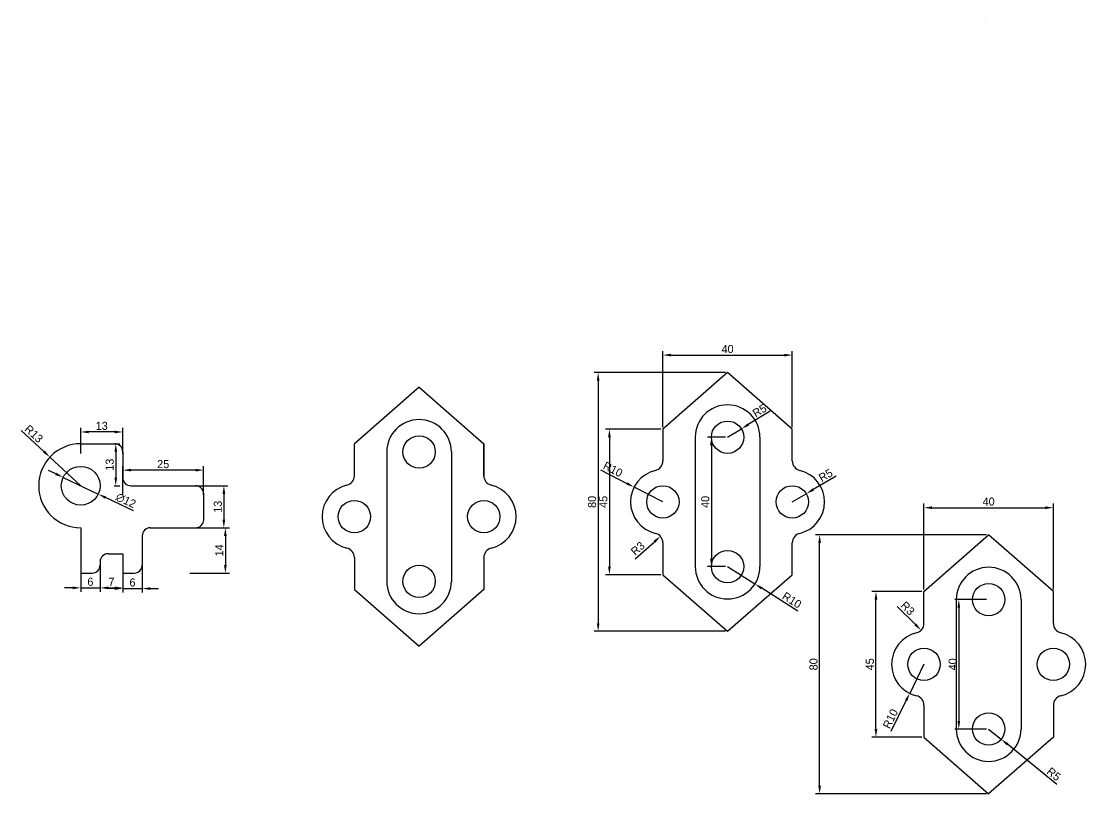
# Model space of a CAD drawing. Header units: millimetres. Extents: x -11614 to -3042, y 13178 to 15416.
# Drawn here: x -8017.4 to -7688.4, y 14295 to 14533.8 of the extents above; entities that cross this region are included whole.
import ezdxf

# ---------------------------------------------------------------- set-up
doc = ezdxf.new("R2010")
doc.units = ezdxf.units.MM
doc.header["$LTSCALE"] = 0.5
doc.header["$PDMODE"] = 34
doc.dimstyles.new('ISO-25', dxfattribs={"dimtxt": 2.5, "dimasz": 2.5, "dimexe": 1.25, "dimexo": 0.625, "dimtad": 1, "dimtxsty": 'Standard', "dimcen": 2.5, "dimadec": 0, "dimazin": 0, "dimtfac": 1, "dimtmove": 0, "dimatfit": 3, "dimfxl": 1, "dimarcsym": 0})

# ---------------------------------------------------------------- blocks, each defined once
blk = doc.blocks.new('*D1')
at = {"color": 0, "lineweight": -2, "transparency": 16777216}
for p, q in [((-7999.01, 14400.14), (-7999.01, 14408.07)), ((-7986.01, 14400.14), (-7986.01, 14408.07)), ((-7988.51, 14406.82), (-7996.51, 14406.82))]:
    blk.add_line(p, q, dxfattribs=at)
at = {"color": 0, "transparency": 16777216}
for points in [[(-7996.51, 14407.24), (-7996.51, 14406.41), (-7999.01, 14406.82)], [(-7988.51, 14407.24), (-7988.51, 14406.41), (-7986.01, 14406.82)]]:
    blk.add_solid(points, dxfattribs=at)
at = {"layer": 'Defpoints', "color": 0, "transparency": 16777216}
for p in [(-7999.01, 14406.82), (-7999.01, 14399.51), (-7986.01, 14399.51)]:
    blk.add_point(p, dxfattribs=at)
at = {"color": 0, "transparency": 16777216, "insert": (-7992.51, 14408.7), "char_height": 2.5, "attachment_point": 5}
blk.add_mtext('13', dxfattribs=at)
blk = doc.blocks.new('*D2')
at = {"color": 0, "lineweight": -2, "transparency": 16777216}
for p, q in [((-7988.63, 14403.2), (-7986.93, 14403.2)), ((-7988.18, 14400.7), (-7988.18, 14392.7)), ((-7988.63, 14390.2), (-7986.93, 14390.2))]:
    blk.add_line(p, q, dxfattribs=at)
at = {"color": 0, "transparency": 16777216}
for points in [[(-7988.59, 14400.7), (-7987.76, 14400.7), (-7988.18, 14403.2)], [(-7988.59, 14392.7), (-7987.76, 14392.7), (-7988.18, 14390.2)]]:
    blk.add_solid(points, dxfattribs=at)
at = {"layer": 'Defpoints', "color": 0, "transparency": 16777216}
for p in [(-7989.26, 14403.2), (-7989.26, 14390.2), (-7988.18, 14390.2)]:
    blk.add_point(p, dxfattribs=at)
at = {"color": 0, "transparency": 16777216, "insert": (-7990.05, 14396.7), "char_height": 2.5, "attachment_point": 5, "rotation": 90}
blk.add_mtext('13', dxfattribs=at)
blk = doc.blocks.new('*D3')
at = {"color": 0, "lineweight": -2, "transparency": 16777216}
for p, q in [((-7986.01, 14387.41), (-7986.01, 14396.27)), ((-7963.51, 14395.02), (-7983.51, 14395.02)), ((-7961.01, 14387.41), (-7961.01, 14396.27))]:
    blk.add_line(p, q, dxfattribs=at)
at = {"color": 0, "transparency": 16777216}
for points in [[(-7983.51, 14395.44), (-7983.51, 14394.61), (-7986.01, 14395.02)], [(-7963.51, 14395.44), (-7963.51, 14394.61), (-7961.01, 14395.02)]]:
    blk.add_solid(points, dxfattribs=at)
at = {"layer": 'Defpoints', "color": 0, "transparency": 16777216}
for p in [(-7986.01, 14395.02), (-7986.01, 14386.78), (-7961.01, 14386.78)]:
    blk.add_point(p, dxfattribs=at)
at = {"color": 0, "transparency": 16777216, "insert": (-7973.51, 14396.9), "char_height": 2.5, "attachment_point": 5}
blk.add_mtext('25', dxfattribs=at)
blk = doc.blocks.new('*D4')
at = {"color": 0, "lineweight": -2, "transparency": 16777216}
for p, q in [((-7965.28, 14390.2), (-7953.51, 14390.2)), ((-7954.76, 14387.7), (-7954.76, 14379.7)), ((-7965.28, 14377.2), (-7953.51, 14377.2))]:
    blk.add_line(p, q, dxfattribs=at)
at = {"color": 0, "transparency": 16777216}
for points in [[(-7955.18, 14387.7), (-7954.34, 14387.7), (-7954.76, 14390.2)], [(-7955.18, 14379.7), (-7954.34, 14379.7), (-7954.76, 14377.2)]]:
    blk.add_solid(points, dxfattribs=at)
at = {"layer": 'Defpoints', "color": 0, "transparency": 16777216}
for p in [(-7965.9, 14390.2), (-7965.9, 14377.2), (-7954.76, 14377.2)]:
    blk.add_point(p, dxfattribs=at)
at = {"color": 0, "transparency": 16777216, "insert": (-7956.63, 14383.7), "char_height": 2.5, "attachment_point": 5, "rotation": 90}
blk.add_mtext('13', dxfattribs=at)
blk = doc.blocks.new('*D5')
at = {"color": 0, "lineweight": -2, "transparency": 16777216}
for p, q in [((-7965.28, 14377.2), (-7953.05, 14377.2)), ((-7954.3, 14374.7), (-7954.3, 14365.7)), ((-7965.28, 14363.2), (-7953.05, 14363.2))]:
    blk.add_line(p, q, dxfattribs=at)
at = {"color": 0, "transparency": 16777216}
for points in [[(-7954.72, 14374.7), (-7953.89, 14374.7), (-7954.3, 14377.2)], [(-7954.72, 14365.7), (-7953.89, 14365.7), (-7954.3, 14363.2)]]:
    blk.add_solid(points, dxfattribs=at)
at = {"layer": 'Defpoints', "color": 0, "transparency": 16777216}
for p in [(-7965.9, 14377.2), (-7965.9, 14363.2), (-7954.3, 14363.2)]:
    blk.add_point(p, dxfattribs=at)
at = {"color": 0, "transparency": 16777216, "insert": (-7956.18, 14370.2), "char_height": 2.5, "attachment_point": 5, "rotation": 90}
blk.add_mtext('14', dxfattribs=at)
blk = doc.blocks.new('*D6')
at = {"color": 0, "lineweight": -2, "transparency": 16777216}
for p, q in [((-7986.01, 14365.57), (-7986.01, 14357.17)), ((-7980.01, 14365.57), (-7980.01, 14357.17)), ((-7988.51, 14358.42), (-7991.01, 14358.42)), ((-7986.01, 14358.42), (-7980.01, 14358.42)), ((-7977.51, 14358.42), (-7975.01, 14358.42))]:
    blk.add_line(p, q, dxfattribs=at)
at = {"color": 0, "transparency": 16777216}
for points in [[(-7988.51, 14358.83), (-7988.51, 14358), (-7986.01, 14358.42)], [(-7977.51, 14358.83), (-7977.51, 14358), (-7980.01, 14358.42)]]:
    blk.add_solid(points, dxfattribs=at)
at = {"layer": 'Defpoints', "color": 0, "transparency": 16777216}
for p in [(-7986.01, 14366.2), (-7980.01, 14366.2), (-7980.01, 14358.42)]:
    blk.add_point(p, dxfattribs=at)
at = {"color": 0, "transparency": 16777216, "insert": (-7983.01, 14360.29), "char_height": 2.5, "attachment_point": 5}
blk.add_mtext('6', dxfattribs=at)
blk = doc.blocks.new('*D7')
at = {"color": 0, "lineweight": -2, "transparency": 16777216}
for p, q in [((-7993.01, 14366.07), (-7993.01, 14357.39)), ((-7986.01, 14366.07), (-7986.01, 14357.39)), ((-7990.51, 14358.64), (-7988.51, 14358.64))]:
    blk.add_line(p, q, dxfattribs=at)
at = {"color": 0, "transparency": 16777216}
for points in [[(-7990.51, 14359.06), (-7990.51, 14358.22), (-7993.01, 14358.64)], [(-7988.51, 14359.06), (-7988.51, 14358.22), (-7986.01, 14358.64)]]:
    blk.add_solid(points, dxfattribs=at)
at = {"layer": 'Defpoints', "color": 0, "transparency": 16777216}
for p in [(-7993.01, 14366.7), (-7986.01, 14366.7), (-7986.01, 14358.64)]:
    blk.add_point(p, dxfattribs=at)
at = {"color": 0, "transparency": 16777216, "insert": (-7989.51, 14360.51), "char_height": 2.5, "attachment_point": 5}
blk.add_mtext('7', dxfattribs=at)
blk = doc.blocks.new('*D8')
at = {"color": 0, "lineweight": -2, "transparency": 16777216}
for p, q in [((-7999.01, 14365.97), (-7999.01, 14357.39)), ((-7993.01, 14365.57), (-7993.01, 14357.39)), ((-8001.51, 14358.64), (-8004.01, 14358.64)), ((-7999.01, 14358.64), (-7993.01, 14358.64)), ((-7990.51, 14358.64), (-7988.01, 14358.64))]:
    blk.add_line(p, q, dxfattribs=at)
at = {"color": 0, "transparency": 16777216}
for points in [[(-8001.51, 14359.06), (-8001.51, 14358.22), (-7999.01, 14358.64)], [(-7990.51, 14359.06), (-7990.51, 14358.22), (-7993.01, 14358.64)]]:
    blk.add_solid(points, dxfattribs=at)
at = {"layer": 'Defpoints', "color": 0, "transparency": 16777216}
for p in [(-7999.01, 14366.6), (-7993.01, 14366.2), (-7993.01, 14358.64)]:
    blk.add_point(p, dxfattribs=at)
at = {"color": 0, "transparency": 16777216, "insert": (-7996.01, 14360.51), "char_height": 2.5, "attachment_point": 5}
blk.add_mtext('6', dxfattribs=at)
blk = doc.blocks.new('*D9')
at = {"color": 0, "lineweight": -2, "transparency": 16777216}
for p, q in [((-8006.68, 14393.85), (-8008.94, 14394.93)), ((-8004.42, 14392.78), (-7993.59, 14387.62)), ((-7982.68, 14382.42), (-7991.33, 14386.54))]:
    blk.add_line(p, q, dxfattribs=at)
at = {"color": 0, "transparency": 16777216}
for points in [[(-8006.5, 14394.23), (-8006.86, 14393.48), (-8004.42, 14392.78)], [(-7991.15, 14386.92), (-7991.51, 14386.17), (-7993.59, 14387.62)]]:
    blk.add_solid(points, dxfattribs=at)
at = {"layer": 'Defpoints', "color": 0, "transparency": 16777216}
for p in [(-8004.42, 14392.78), (-7993.59, 14387.62)]:
    blk.add_point(p, dxfattribs=at)
at = {"color": 0, "transparency": 16777216, "insert": (-7985.07, 14385.64), "char_height": 2.5, "attachment_point": 5, "rotation": 334.5267}
blk.add_mtext('∅12', dxfattribs=at)
blk = doc.blocks.new('*D10')
at = {"color": 0, "lineweight": -2, "transparency": 16777216}
for p, q in [((-8017.38, 14407.27), (-8010.36, 14400.75)), ((-7999.01, 14390.2), (-8008.53, 14399.05))]:
    blk.add_line(p, q, dxfattribs=at)
at = {"color": 0, "transparency": 16777216}
blk.add_solid([(-8010.08, 14401.05), (-8010.64, 14400.44), (-8008.53, 14399.05)], dxfattribs=at)
at = {"layer": 'Defpoints', "color": 0, "transparency": 16777216}
for p in [(-8008.53, 14399.05), (-7999.01, 14390.2)]:
    blk.add_point(p, dxfattribs=at)
at = {"color": 0, "transparency": 16777216, "insert": (-8013.51, 14406.24), "char_height": 2.5, "attachment_point": 5, "rotation": 317.095}
blk.add_mtext('R13', dxfattribs=at)
blk = doc.blocks.new('*D11')
at = {"color": 0, "lineweight": -2, "transparency": 16777216}
for p, q in [((-7785.9, 14413.21), (-7792.66, 14409.1)), ((-7799.07, 14405.21), (-7794.8, 14407.8))]:
    blk.add_line(p, q, dxfattribs=at)
at = {"color": 0, "transparency": 16777216}
blk.add_solid([(-7792.88, 14409.46), (-7792.45, 14408.75), (-7794.8, 14407.8)], dxfattribs=at)
at = {"layer": 'Defpoints', "color": 0, "transparency": 16777216}
for p in [(-7794.8, 14407.8, 2), (-7799.07, 14405.21, 2)]:
    blk.add_point(p, dxfattribs=at)
at = {"color": 0, "transparency": 16777216, "insert": (-7789.18, 14413.41), "char_height": 2.5, "attachment_point": 5, "rotation": 31.2708}
blk.add_mtext('R5', dxfattribs=at)
blk = doc.blocks.new('*D12')
at = {"color": 0, "lineweight": -2, "transparency": 16777216}
for p, q in [((-7799.07, 14365.21), (-7790.63, 14359.85)), ((-7777.4, 14351.45), (-7788.52, 14358.51))]:
    blk.add_line(p, q, dxfattribs=at)
at = {"color": 0, "transparency": 16777216}
blk.add_solid([(-7788.3, 14358.86), (-7788.74, 14358.16), (-7790.63, 14359.85)], dxfattribs=at)
at = {"layer": 'Defpoints', "color": 0, "transparency": 16777216}
for p in [(-7799.07, 14365.21, 2), (-7790.63, 14359.85, 2)]:
    blk.add_point(p, dxfattribs=at)
at = {"color": 0, "transparency": 16777216, "insert": (-7779.21, 14354.82), "char_height": 2.5, "attachment_point": 5, "rotation": 327.5836}
blk.add_mtext('R10', dxfattribs=at)
blk = doc.blocks.new('*D13')
at = {"color": 0, "lineweight": -2, "transparency": 16777216}
for p, q in [((-7765.46, 14393.19), (-7772.6, 14389)), ((-7779.07, 14385.21), (-7774.76, 14387.74))]:
    blk.add_line(p, q, dxfattribs=at)
at = {"color": 0, "transparency": 16777216}
blk.add_solid([(-7772.81, 14389.36), (-7772.39, 14388.64), (-7774.76, 14387.74)], dxfattribs=at)
at = {"layer": 'Defpoints', "color": 0, "transparency": 16777216}
for p in [(-7774.76, 14387.74, 2), (-7779.07, 14385.21, 2)]:
    blk.add_point(p, dxfattribs=at)
at = {"color": 0, "transparency": 16777216, "insert": (-7768.75, 14393.44), "char_height": 2.5, "attachment_point": 5, "rotation": 30.3887}
blk.add_mtext('R5', dxfattribs=at)
blk = doc.blocks.new('*D14')
at = {"color": 0, "lineweight": -2, "transparency": 16777216}
for p, q in [((-7838.34, 14395.12), (-7830.19, 14390.92)), ((-7819.07, 14385.21), (-7827.97, 14389.78))]:
    blk.add_line(p, q, dxfattribs=at)
at = {"color": 0, "transparency": 16777216}
blk.add_solid([(-7830, 14391.3), (-7830.38, 14390.55), (-7827.97, 14389.78)], dxfattribs=at)
at = {"layer": 'Defpoints', "color": 0, "transparency": 16777216}
for p in [(-7827.97, 14389.78, 2), (-7819.07, 14385.21, 2)]:
    blk.add_point(p, dxfattribs=at)
at = {"color": 0, "transparency": 16777216, "insert": (-7834.52, 14395.26), "char_height": 2.5, "attachment_point": 5, "rotation": 332.791}
blk.add_mtext('R10', dxfattribs=at)
blk = doc.blocks.new('*D15')
at = {"color": 0, "lineweight": -2, "transparency": 16777216}
blk.add_line((-7827.59, 14367.6), (-7821.7, 14372.89), dxfattribs=at)
at = {"color": 0, "transparency": 16777216}
blk.add_solid([(-7821.98, 14373.2), (-7821.42, 14372.58), (-7819.84, 14374.57)], dxfattribs=at)
at = {"layer": 'Defpoints', "color": 0, "transparency": 16777216}
for p in [(-7819.84, 14374.57, 2), (-7822.07, 14372.56, 2)]:
    blk.add_point(p, dxfattribs=at)
at = {"color": 0, "transparency": 16777216, "insert": (-7826.83, 14370.81), "char_height": 2.5, "attachment_point": 5, "rotation": 41.9628}
blk.add_mtext('R3', dxfattribs=at)
blk = doc.blocks.new('*D16')
at = {"color": 0, "lineweight": -2, "transparency": 16777216}
for p, q in [((-7799.7, 14405.21), (-7805.32, 14405.21)), ((-7804.07, 14402.71), (-7804.07, 14367.71)), ((-7799.7, 14365.21), (-7805.32, 14365.21))]:
    blk.add_line(p, q, dxfattribs=at)
at = {"color": 0, "transparency": 16777216}
for points in [[(-7804.49, 14402.71), (-7803.66, 14402.71), (-7804.07, 14405.21)], [(-7804.49, 14367.71), (-7803.66, 14367.71), (-7804.07, 14365.21)]]:
    blk.add_solid(points, dxfattribs=at)
at = {"layer": 'Defpoints', "color": 0, "transparency": 16777216}
for p in [(-7799.07, 14405.21, 2), (-7804.07, 14365.21), (-7799.07, 14365.21, 2)]:
    blk.add_point(p, dxfattribs=at)
at = {"color": 0, "transparency": 16777216, "insert": (-7805.95, 14385.21), "char_height": 2.5, "attachment_point": 5, "rotation": 90}
blk.add_mtext('40', dxfattribs=at)
blk = doc.blocks.new('*D17')
at = {"color": 0, "lineweight": -2, "transparency": 16777216}
for p, q in [((-7799.7, 14425.21), (-7840.32, 14425.21)), ((-7839.07, 14422.71), (-7839.07, 14347.71)), ((-7799.7, 14345.21), (-7840.32, 14345.21))]:
    blk.add_line(p, q, dxfattribs=at)
at = {"color": 0, "transparency": 16777216}
for points in [[(-7839.49, 14422.71), (-7838.66, 14422.71), (-7839.07, 14425.21)], [(-7839.49, 14347.71), (-7838.66, 14347.71), (-7839.07, 14345.21)]]:
    blk.add_solid(points, dxfattribs=at)
at = {"layer": 'Defpoints', "color": 0, "transparency": 16777216}
for p in [(-7799.07, 14425.21, 2), (-7839.07, 14345.21), (-7799.07, 14345.21, 2)]:
    blk.add_point(p, dxfattribs=at)
at = {"color": 0, "transparency": 16777216, "insert": (-7840.95, 14385.21), "char_height": 2.5, "attachment_point": 5, "rotation": 90}
blk.add_mtext('80', dxfattribs=at)
blk = doc.blocks.new('*D18')
at = {"color": 0, "lineweight": -2, "transparency": 16777216}
for p, q in [((-7819.7, 14407.71), (-7836.84, 14407.71)), ((-7835.59, 14405.21), (-7835.59, 14365.21)), ((-7819.7, 14362.71), (-7836.84, 14362.71))]:
    blk.add_line(p, q, dxfattribs=at)
at = {"color": 0, "transparency": 16777216}
for points in [[(-7836.01, 14405.21), (-7835.18, 14405.21), (-7835.59, 14407.71)], [(-7836.01, 14365.21), (-7835.18, 14365.21), (-7835.59, 14362.71)]]:
    blk.add_solid(points, dxfattribs=at)
at = {"layer": 'Defpoints', "color": 0, "transparency": 16777216}
for p in [(-7819.07, 14407.71, 2), (-7835.59, 14362.71), (-7819.07, 14362.71, 2)]:
    blk.add_point(p, dxfattribs=at)
at = {"color": 0, "transparency": 16777216, "insert": (-7837.47, 14385.21), "char_height": 2.5, "attachment_point": 5, "rotation": 90}
blk.add_mtext('45', dxfattribs=at)
blk = doc.blocks.new('*D19')
at = {"color": 0, "lineweight": -2, "transparency": 16777216}
for p, q in [((-7819.07, 14408.33), (-7819.07, 14431.84)), ((-7816.57, 14430.59), (-7781.57, 14430.59)), ((-7779.07, 14408.33), (-7779.07, 14431.84))]:
    blk.add_line(p, q, dxfattribs=at)
at = {"color": 0, "transparency": 16777216}
for points in [[(-7816.57, 14431.01), (-7816.57, 14430.17), (-7819.07, 14430.59)], [(-7781.57, 14431.01), (-7781.57, 14430.17), (-7779.07, 14430.59)]]:
    blk.add_solid(points, dxfattribs=at)
at = {"layer": 'Defpoints', "color": 0, "transparency": 16777216}
for p in [(-7779.07, 14430.59), (-7819.07, 14407.71, 2), (-7779.07, 14407.71, 2)]:
    blk.add_point(p, dxfattribs=at)
at = {"color": 0, "transparency": 16777216, "insert": (-7799.07, 14432.46), "char_height": 2.5, "attachment_point": 5}
blk.add_mtext('40', dxfattribs=at)
blk = doc.blocks.new('*D42')
at = {"color": 0, "lineweight": -2, "transparency": 16777216}
for p, q in [((-7738.37, 14358.13), (-7738.37, 14384.67)), ((-7698.37, 14358.13), (-7698.37, 14384.67)), ((-7735.87, 14383.42), (-7700.87, 14383.42))]:
    blk.add_line(p, q, dxfattribs=at)
at = {"color": 0, "transparency": 16777216}
for points in [[(-7735.87, 14383.84), (-7735.87, 14383), (-7738.37, 14383.42)], [(-7700.87, 14383.84), (-7700.87, 14383), (-7698.37, 14383.42)]]:
    blk.add_solid(points, dxfattribs=at)
at = {"layer": 'Defpoints', "color": 0, "transparency": 16777216}
for p in [(-7698.37, 14383.42), (-7738.37, 14357.5), (-7698.37, 14357.5)]:
    blk.add_point(p, dxfattribs=at)
at = {"color": 0, "transparency": 16777216, "insert": (-7718.37, 14385.3), "char_height": 2.5, "attachment_point": 5}
blk.add_mtext('40', dxfattribs=at)
blk = doc.blocks.new('*D43')
at = {"color": 0, "lineweight": -2, "transparency": 16777216}
for p, q in [((-7719, 14375), (-7771.86, 14375)), ((-7770.61, 14297.5), (-7770.61, 14372.5)), ((-7719, 14295), (-7771.86, 14295))]:
    blk.add_line(p, q, dxfattribs=at)
at = {"color": 0, "transparency": 16777216}
for points in [[(-7771.03, 14372.5), (-7770.2, 14372.5), (-7770.61, 14375)], [(-7771.03, 14297.5), (-7770.2, 14297.5), (-7770.61, 14295)]]:
    blk.add_solid(points, dxfattribs=at)
at = {"layer": 'Defpoints', "color": 0, "transparency": 16777216}
for p in [(-7770.61, 14375), (-7718.37, 14375), (-7718.37, 14295)]:
    blk.add_point(p, dxfattribs=at)
at = {"color": 0, "transparency": 16777216, "insert": (-7772.49, 14335), "char_height": 2.5, "attachment_point": 5, "rotation": 90}
blk.add_mtext('80', dxfattribs=at)
blk = doc.blocks.new('*D44')
at = {"color": 0, "lineweight": -2, "transparency": 16777216}
for p, q in [((-7739, 14357.5), (-7754.45, 14357.5)), ((-7753.2, 14315), (-7753.2, 14355)), ((-7739, 14312.5), (-7754.45, 14312.5))]:
    blk.add_line(p, q, dxfattribs=at)
at = {"color": 0, "transparency": 16777216}
for points in [[(-7753.62, 14355), (-7752.78, 14355), (-7753.2, 14357.5)], [(-7753.62, 14315), (-7752.78, 14315), (-7753.2, 14312.5)]]:
    blk.add_solid(points, dxfattribs=at)
at = {"layer": 'Defpoints', "color": 0, "transparency": 16777216}
for p in [(-7753.2, 14357.5), (-7738.37, 14357.5), (-7738.37, 14312.5)]:
    blk.add_point(p, dxfattribs=at)
at = {"color": 0, "transparency": 16777216, "insert": (-7755.08, 14335), "char_height": 2.5, "attachment_point": 5, "rotation": 90}
blk.add_mtext('45', dxfattribs=at)
blk = doc.blocks.new('*D45')
at = {"color": 0, "lineweight": -2, "transparency": 16777216}
for p, q in [((-7719, 14355), (-7728.85, 14355)), ((-7727.6, 14352.5), (-7727.6, 14317.5)), ((-7719, 14315), (-7728.85, 14315))]:
    blk.add_line(p, q, dxfattribs=at)
at = {"color": 0, "transparency": 16777216}
for points in [[(-7728.02, 14352.5), (-7727.18, 14352.5), (-7727.6, 14355)], [(-7728.02, 14317.5), (-7727.18, 14317.5), (-7727.6, 14315)]]:
    blk.add_solid(points, dxfattribs=at)
at = {"layer": 'Defpoints', "color": 0, "transparency": 16777216}
for p in [(-7718.37, 14355), (-7727.6, 14315), (-7718.37, 14315)]:
    blk.add_point(p, dxfattribs=at)
at = {"color": 0, "transparency": 16777216, "insert": (-7729.48, 14335), "char_height": 2.5, "attachment_point": 5, "rotation": 90}
blk.add_mtext('40', dxfattribs=at)
blk = doc.blocks.new('*D46')
at = {"color": 0, "lineweight": -2, "transparency": 16777216}
blk.add_line((-7746.63, 14352.88), (-7741.02, 14347.3), dxfattribs=at)
at = {"color": 0, "transparency": 16777216}
blk.add_solid([(-7740.72, 14347.6), (-7741.31, 14347), (-7739.25, 14345.54)], dxfattribs=at)
at = {"layer": 'Defpoints', "color": 0, "transparency": 16777216}
for p in [(-7741.37, 14347.65), (-7739.25, 14345.54)]:
    blk.add_point(p, dxfattribs=at)
at = {"color": 0, "transparency": 16777216, "insert": (-7743.39, 14352.3), "char_height": 2.5, "attachment_point": 5, "rotation": 315.1361}
blk.add_mtext('R3', dxfattribs=at)
blk = doc.blocks.new('*D47')
at = {"color": 0, "lineweight": -2, "transparency": 16777216}
for p, q in [((-7738.37, 14335), (-7742.78, 14326.03)), ((-7748.52, 14314.36), (-7743.89, 14323.79))]:
    blk.add_line(p, q, dxfattribs=at)
at = {"color": 0, "transparency": 16777216}
blk.add_solid([(-7744.26, 14323.97), (-7743.51, 14323.6), (-7742.78, 14326.03)], dxfattribs=at)
at = {"layer": 'Defpoints', "color": 0, "transparency": 16777216}
for p in [(-7738.37, 14335), (-7742.78, 14326.03)]:
    blk.add_point(p, dxfattribs=at)
at = {"color": 0, "transparency": 16777216, "insert": (-7748.73, 14318.18), "char_height": 2.5, "attachment_point": 5, "rotation": 63.8152}
blk.add_mtext('R10', dxfattribs=at)
blk = doc.blocks.new('*D48')
at = {"color": 0, "lineweight": -2, "transparency": 16777216}
for p, q in [((-7718.37, 14315), (-7714.49, 14311.85)), ((-7697.31, 14297.88), (-7712.55, 14310.27))]:
    blk.add_line(p, q, dxfattribs=at)
at = {"color": 0, "transparency": 16777216}
blk.add_solid([(-7712.29, 14310.6), (-7712.82, 14309.95), (-7714.49, 14311.85)], dxfattribs=at)
at = {"layer": 'Defpoints', "color": 0, "transparency": 16777216}
for p in [(-7718.37, 14315), (-7714.49, 14311.85)]:
    blk.add_point(p, dxfattribs=at)
at = {"color": 0, "transparency": 16777216, "insert": (-7698.23, 14301.05), "char_height": 2.5, "attachment_point": 5, "rotation": 320.8913}
blk.add_mtext('R5', dxfattribs=at)

msp = doc.modelspace()

# ---------------------------------------------------------------- linework, layer by layer
for p, q in [((-7719.316, 14533.774, 2), (-7719.316, 14533.774, 2)), ((-7799.073, 14425.209, 2), (-7819.073, 14407.709, 2)), ((-7779.073, 14407.709, 2), (-7799.073, 14425.209, 2)), ((-7894.418, 14420.647), (-7914.418, 14403.147)), ((-7894.418, 14420.647), (-7894.418, 14420.647)), ((-7894.418, 14420.647), (-7874.418, 14403.147)), ((-7819.073, 14407.709, 2), (-7819.073, 14397.858, 2)), ((-7779.073, 14397.858, 2), (-7779.073, 14407.709, 2)), ((-7809.073, 14405.209, 2), (-7809.073, 14365.209, 2)), ((-7789.073, 14405.209, 2), (-7789.073, 14365.209, 2)), ((-7999.007, 14403.197), (-7988.507, 14403.197)), ((-7986.007, 14400.697), (-7986.007, 14392.697)), ((-7914.418, 14393.296), (-7914.418, 14403.147)), ((-7914.418, 14393.296), (-7914.418, 14403.147)), ((-7874.418, 14403.147), (-7874.418, 14393.296)), ((-7874.418, 14393.296), (-7874.418, 14403.147)), ((-7904.418, 14400.647), (-7904.418, 14360.647)), ((-7884.418, 14400.647), (-7884.418, 14360.647)), ((-7983.507, 14390.197), (-7963.507, 14390.197)), ((-7961.007, 14379.697), (-7961.007, 14387.697)), ((-7999.007, 14377.197), (-7999.007, 14363.197)), ((-7980.007, 14374.697), (-7980.007, 14365.697)), ((-7977.507, 14377.197), (-7963.507, 14377.197)), ((-7738.372, 14357.503), (-7718.372, 14375.003)), ((-7718.372, 14375.003), (-7718.372, 14375.003)), ((-7698.372, 14357.503), (-7718.372, 14375.003)), ((-7819.073, 14372.56, 2), (-7819.073, 14362.709, 2)), ((-7779.073, 14362.709, 2), (-7779.073, 14372.56, 2)), ((-7990.507, 14369.197), (-7986.007, 14369.197)), ((-7986.007, 14369.197), (-7986.007, 14363.197)), ((-7914.418, 14367.998), (-7914.418, 14358.147)), ((-7874.418, 14367.998), (-7874.418, 14358.147)), ((-7993.007, 14366.697), (-7993.007, 14365.697)), ((-7999.007, 14363.197), (-7995.507, 14363.197)), ((-7986.007, 14363.197), (-7982.507, 14363.197)), ((-7819.073, 14362.709, 2), (-7799.073, 14345.209, 2)), ((-7799.073, 14345.209, 2), (-7779.073, 14362.709, 2)), ((-7914.418, 14358.147), (-7894.418, 14340.647)), ((-7874.418, 14358.147), (-7894.418, 14340.647)), ((-7738.372, 14347.652), (-7738.372, 14357.503)), ((-7728.372, 14355.003), (-7728.372, 14315.003)), ((-7708.372, 14355.003), (-7708.372, 14315.003)), ((-7698.372, 14347.652), (-7698.372, 14357.503)), ((-7799.073, 14345.209, 2), (-7799.073, 14345.209, 2)), ((-7894.418, 14340.647), (-7894.418, 14340.647)), ((-7738.372, 14322.354), (-7738.372, 14312.503)), ((-7698.372, 14322.354), (-7698.372, 14312.503)), ((-7738.372, 14312.503), (-7718.372, 14295.003)), ((-7698.372, 14312.503), (-7718.372, 14295.003)), ((-7718.372, 14295.003), (-7718.372, 14295.003))]:
    msp.add_line(p, q)
for centre, radius in [((-7799.073, 14405.209, 2), 5), ((-7894.418, 14400.647), 5), ((-7999.007, 14390.197), 6), ((-7819.073, 14385.209, 2), 5), ((-7779.073, 14385.209, 2), 5), ((-7914.418, 14380.647), 5), ((-7874.418, 14380.647), 5), ((-7799.073, 14365.209, 2), 5), ((-7894.418, 14360.647), 5), ((-7718.372, 14355.003), 5), ((-7738.372, 14335.003), 5), ((-7698.372, 14335.003), 5), ((-7718.372, 14315.003), 5)]:
    msp.add_circle(centre, radius)
for centre, radius, start, end in [((-7799.073, 14405.209, 2), 10, 0, 180), ((-7894.418, 14400.647), 10, 0, 180), ((-7999.007, 14390.197), 13, 90, 270), ((-7988.507, 14400.697), 2.5, 0, 90), ((-7822.073, 14397.858, 2), 3, 283.34236, 0), ((-7776.073, 14397.858, 2), 3, 180, 256.65764), ((-7819.073, 14385.209, 2), 10, 103.34236, 256.65764), ((-7779.073, 14385.209, 2), 10, 283.34236, 76.65764), ((-7983.507, 14392.697), 2.5, 180, 270), ((-7917.418, 14393.296), 3, 283.34236, 0), ((-7871.418, 14393.296), 3, 180, 256.65764), ((-7963.507, 14387.697), 2.5, 0, 90), ((-7914.418, 14380.647), 10, 103.34236, 256.65764), ((-7874.418, 14380.647), 10, 283.34236, 76.65764), ((-7963.507, 14379.697), 2.5, 270, 0), ((-7977.507, 14374.697), 2.5, 90, 180), ((-7822.073, 14372.56, 2), 3, 0, 76.65764), ((-7776.073, 14372.56, 2), 3, 103.34236, 180), ((-7990.507, 14366.697), 2.5, 90, 180), ((-7917.418, 14367.998), 3, 0, 76.65764), ((-7871.418, 14367.998), 3, 103.34236, 180), ((-7995.507, 14365.697), 2.5, 270, 0), ((-7982.507, 14365.697), 2.5, 270, 0), ((-7799.073, 14365.209, 2), 10, 180, 0), ((-7718.372, 14355.003), 10, 0, 180), ((-7894.418, 14360.647), 10, 180, 0), ((-7741.372, 14347.652), 3, 283.34236, 0), ((-7695.372, 14347.652), 3, 180, 256.65764), ((-7738.372, 14335.003), 10, 103.34236, 256.65764), ((-7698.372, 14335.003), 10, 283.34236, 76.65764), ((-7741.372, 14322.354), 3, 0, 76.65764), ((-7695.372, 14322.354), 3, 103.34236, 180), ((-7718.372, 14315.003), 10, 180, 0)]:
    msp.add_arc(centre, radius, start, end)

# ---------------------------------------------------------------- dimensions: what is measured, and where the dimension line sits
for base, p1, p2, picture, middle in [((-7779.073, 14430.59), (-7819.073, 14407.709, 2), (-7779.073, 14407.709, 2), '*D19', (-7799.073, 14432.465)), ((-7999.007, 14406.824), (-7986.007, 14399.513), (-7999.007, 14399.513), '*D1', (-7992.507, 14408.699)), ((-7986.007, 14395.023), (-7961.007, 14386.784), (-7986.007, 14386.784), '*D3', (-7973.507, 14396.898)), ((-7698.372, 14383.421), (-7738.372, 14357.503), (-7698.372, 14357.503), '*D42', (-7718.372, 14385.296)), ((-7993.007, 14358.639), (-7999.007, 14366.596), (-7993.007, 14366.197), '*D8', (-7996.007, 14360.514)), ((-7986.007, 14358.639), (-7993.007, 14366.697), (-7986.007, 14366.697), '*D7', (-7989.507, 14360.514)), ((-7980.007, 14358.415), (-7986.007, 14366.197), (-7980.007, 14366.197), '*D6', (-7983.007, 14360.29))]:
    dim = msp.add_linear_dim(base=base, p1=p1, p2=p2, dimstyle='ISO-25')
    dim.commit()
    dim.dimension.update_dxf_attribs({"geometry": picture, "text_midpoint": middle})
for base, p1, p2, picture, middle in [((-7839.074, 14345.209), (-7799.073, 14425.209, 2), (-7799.073, 14345.209, 2), '*D17', (-7840.949, 14385.209)), ((-7835.594, 14362.709), (-7819.073, 14407.709, 2), (-7819.073, 14362.709, 2), '*D18', (-7837.469, 14385.209)), ((-7804.073, 14365.209), (-7799.073, 14405.209, 2), (-7799.073, 14365.209, 2), '*D16', (-7805.948, 14385.209)), ((-7988.178, 14390.197), (-7989.256, 14403.197), (-7989.256, 14390.197), '*D2', (-7990.053, 14396.697)), ((-7954.759, 14377.197), (-7965.902, 14390.197), (-7965.902, 14377.197), '*D4', (-7956.634, 14383.697)), ((-7954.304, 14363.197), (-7965.902, 14377.197), (-7965.902, 14363.197), '*D5', (-7956.179, 14370.197)), ((-7770.613, 14375.003), (-7718.372, 14295.003), (-7718.372, 14375.003), '*D43', (-7772.488, 14335.003)), ((-7753.201, 14357.503), (-7738.372, 14312.503), (-7738.372, 14357.503), '*D44', (-7755.076, 14335.003)), ((-7727.6, 14315.003), (-7718.372, 14355.003), (-7718.372, 14315.003), '*D45', (-7729.475, 14335.003))]:
    dim = msp.add_linear_dim(base=base, p1=p1, p2=p2, angle=90, dimstyle='ISO-25')
    dim.commit()
    dim.dimension.update_dxf_attribs({"geometry": picture, "text_midpoint": middle})
for center, mpoint, picture, middle in [((-7799.073, 14405.209, 2), (-7794.799, 14407.805, 2), '*D11', (-7789.184, 14413.409)), ((-7999.007, 14390.197), (-8008.529, 14399.047), '*D10', (-8013.509, 14406.236)), ((-7819.073, 14385.209, 2), (-7827.966, 14389.782, 2), '*D14', (-7834.52, 14395.26))]:
    dim = msp.add_radius_dim(center=center, mpoint=mpoint, dimstyle='ISO-25')
    dim.commit()
    dim.dimension.update_dxf_attribs({"geometry": picture, "text_midpoint": middle})
dim = msp.add_diameter_dim_2p(p1=(-8004.423, 14392.778), p2=(-7993.59, 14387.617), dimstyle='ISO-25')
dim.commit()
dim.dimension.update_dxf_attribs({"geometry": '*D9', "text_midpoint": (-7985.072, 14385.636)})
for center, mpoint, picture, middle in [((-7779.073, 14385.209, 2), (-7774.76, 14387.739, 2), '*D13', (-7767.801, 14391.819)), ((-7822.073, 14372.56, 2), (-7819.842, 14374.566, 2), '*D15', (-7825.574, 14369.412)), ((-7799.073, 14365.209, 2), (-7790.631, 14359.849, 2), '*D12', (-7780.213, 14353.233)), ((-7741.372, 14347.652), (-7739.246, 14345.536), '*D46', (-7744.709, 14350.974)), ((-7738.372, 14335.003), (-7742.785, 14326.03), '*D47', (-7747.051, 14317.354)), ((-7718.372, 14315.003), (-7714.492, 14311.849), '*D48', (-7699.414, 14299.592))]:
    dim = msp.add_radius_dim(center=center, mpoint=mpoint, dimstyle='ISO-25')
    dim.commit()
    dim.dimension.update_dxf_attribs({"geometry": picture, "text_midpoint": middle, "dimtype": 164})

doc.saveas('drawing.dxf')
